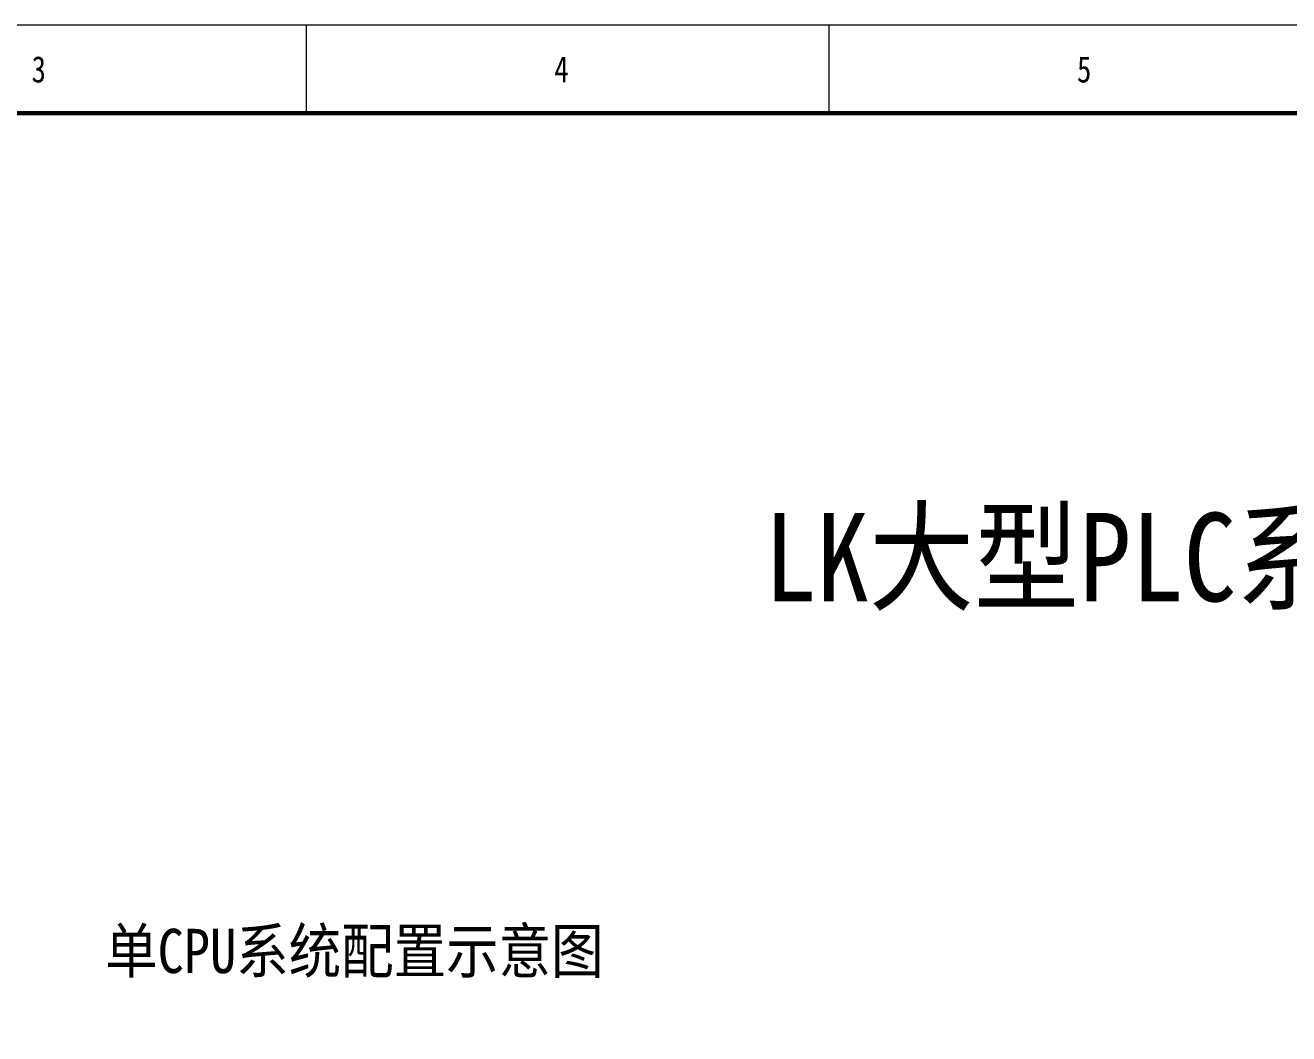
# Model space of a CAD drawing. Header units: millimetres. Extents: x 33157 to 59611, y -29750 to 1750.
# Drawn here: x 57383 to 58097, y 1179 to 1749 of the extents above; entities that cross this region are included whole.
import ezdxf

# ---------------------------------------------------------------- set-up
doc = ezdxf.new("R2010")
doc.units = ezdxf.units.MM
doc.layers.get('0').update_dxf_attribs({"lineweight": 18})
doc.layers.add('细实线', color=7, linetype='Continuous', lineweight=20)
doc.styles.add('HZ', font='arial.ttf')
doc.styles.get("Standard").update_dxf_attribs({"font": ''})
doc.styles.add('STYLE1', font='')
doc.styles.get('Standard').set_extended_font_data('宋体')
doc.styles.get('STYLE1').set_extended_font_data('宋体')

# ---------------------------------------------------------------- blocks, each defined once
blk = doc.blocks.new('和利时横图框')
for p, q in [((50983.31, 2358.48), (50983.31, 2308.73)), ((51278.78, 2358.48), (51278.78, 2308.73))]:
    blk.add_line(p, q)
blk.add_lwpolyline([(50096.91, 269.31), (53051.59, 269.31), (53051.59, 2358.48), (50096.91, 2358.48)], close=True)
blk.add_lwpolyline([(50221.27, 319.05, 2.49, 2.49, 0), (53001.84, 319.05, 2.49, 2.49, 0), (53001.84, 2308.73, 2.49, 2.49, 0), (50221.27, 2308.73, 2.49, 2.49, 0)], format="xyseb", close=True)
at = {"width": 0.8}
for s, p in [('3', (50828.12, 2326.14)), ('4', (51123.59, 2326.14)), ('5', (51419.05, 2326.14))]:
    blk.add_text(s, height=14.92, dxfattribs=at).set_placement(p)
at = {"color": 3, "style": 'HZ'}
for tag, p, height in [('工程名称', (52244.96, 517.73), 28.33), ('设计人', (51828.2, 464.14), 24), ('设计时间', (52033.27, 464.54), 24), ('审核人', (51826.82, 419.74), 24), ('设计时间', (52033.27, 421.17), 24), ('图纸编号', (52420.84, 373.66), 24.79), ('批准人', (51828.28, 330.45), 24), ('设计时间', (52033.27, 331.46), 24)]:
    blk.add_attdef(tag, p, '', height=height, dxfattribs=at)
at = {"style": 'HZ'}
for tag, p, height in [('北京和利时自动化驱动技术有限公司', (51649.92, 520.69), 24.79), ('图纸阶段', (52857.22, 518.92), 24.79), ('图纸名称', (52301.11, 424.67), 42.5), ('会签人', (51825.94, 376.93), 24)]:
    blk.add_attdef(tag, p, '', height=height, dxfattribs=at)
at = {"color": 0, "style": 'HZ'}
blk.add_attdef('页码', (52501.6, 331.93), '', height=20, dxfattribs=at)

msp = doc.modelspace()

# ---------------------------------------------------------------- block references
at = {"layer": '细实线'}
msp.add_blockref('和利时横图框', (6558.44, -609.84), dxfattribs=at)

# ---------------------------------------------------------------- texts
at = {"color": 0, "style": 'STYLE1', "width": 0.87}
for s, height, p in [('LK大型PLC系统配置示意图', 50, (57800.74, 1423.09)), ('单CPU系统配置示意图', 25, (57428.15, 1213.01))]:
    msp.add_text(s, height=height, dxfattribs=at).set_placement(p)

doc.saveas('drawing.dxf')
